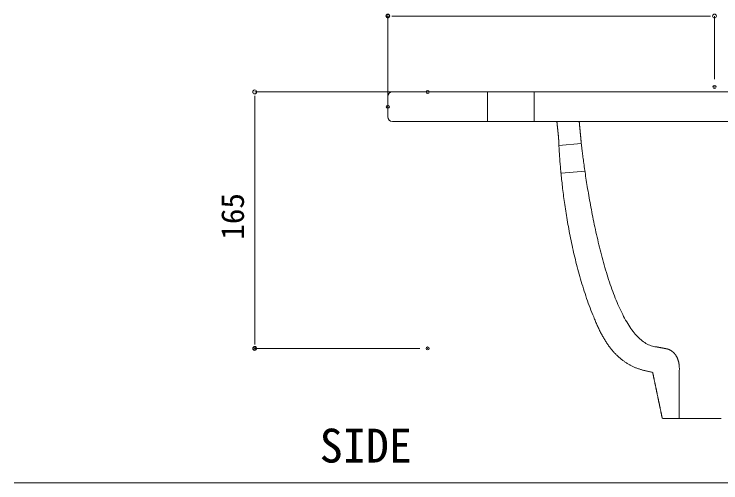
# Model space of a CAD drawing. Units: millimetres, scale not verified. Extents: x -1002 to 1010, y -687 to 676.
# Drawn here: x -1002.1 to -547.8, y -687.1 to -385.5 of the extents above; entities that cross this region are included whole.
import ezdxf
from ezdxf.enums import TextEntityAlignment as Align

# ---------------------------------------------------------------- set-up
doc = ezdxf.new("R2010")
doc.units = ezdxf.units.MM
doc.header["$LTSCALE"] = 5
doc.header["$PDMODE"] = 32
doc.header["$PDSIZE"] = 2
doc.layers.add('0-0', color=7, linetype='Continuous', lineweight=15)
doc.layers.add('F-0', color=7, linetype='Continuous', lineweight=15)
doc.styles.add('ＭＳ ゴシック', font='')
doc.styles.get('ＭＳ ゴシック').set_extended_font_data('MS Gothic')

# ---------------------------------------------------------------- blocks, each defined once
blk = doc.blocks.new('U28')
at = {"layer": '0-0', "style": 'ＭＳ ゴシック'}
blk.add_text('SIDE', height=21.8, dxfattribs=at).set_placement((241.879, 127.801), align=Align.BOTTOM_LEFT)
blk = doc.blocks.new('_DOT_21')
at = {"layer": '0-0'}
blk.add_line((-0.5, 0), (-1, 0), dxfattribs=at)
blk.add_circle((0, 0), 0.25, dxfattribs=at)
blk.add_circle((0, 0), 0.25, dxfattribs=at)

msp = doc.modelspace()

# ---------------------------------------------------------------- linework, layer by layer
at = {"layer": 'F-0'}
for p, q in [((-761.905, -440.085), (-761.905, -386.794)), ((-556.904, -386.794), (-756.905, -386.794)), ((-551.904, -427.42), (-551.904, -386.794)), ((-741.328, -435.585), (-847.448, -435.585)), ((-697.905, -435.585), (-697.905, -454.585)), ((-667.905, -435.585), (-667.905, -454.585)), ((-847.448, -440.585), (-847.448, -595.585)), ((-651.918, -470.009), (-637.505, -468.77)), ((-650.506, -487.919), (-635.074, -486.62)), ((-741.328, -600.585), (-847.448, -600.585)), ((-1002.086, -687.064), (1002.034, -687.064))]:
    msp.add_line(p, q, dxfattribs=at)
at = {"layer": 'F-0', "lineweight": 18}
for p, q in [((-761.905, -438.585), (-761.905, -451.585)), ((-758.905, -454.585), (-304.905, -454.585))]:
    msp.add_line(p, q, dxfattribs=at)
for points in [[(-758.905, -435.585), (-301.905, -435.585), (-301.905, -451.585)], [(-653.193, -454.702), (-653.182, -454.836), (-653.17, -454.97), (-653.159, -455.105), (-653.147, -455.24), (-653.135, -455.376), (-653.122, -455.512), (-653.11, -455.648), (-653.097, -455.784), (-653.084, -455.921), (-653.071, -456.058), (-653.058, -456.195), (-653.044, -456.332), (-653.031, -456.47), (-653.017, -456.607), (-653.003, -456.745), (-652.989, -456.883), (-652.975, -457.021), (-652.961, -457.159), (-652.947, -457.298), (-652.932, -457.436), (-652.918, -457.574), (-652.903, -457.713), (-652.889, -457.851), (-652.874, -457.99), (-652.859, -458.129), (-652.844, -458.267), (-652.829, -458.406), (-652.814, -458.544), (-652.799, -458.682), (-652.784, -458.821), (-652.769, -458.959), (-652.754, -459.097), (-652.739, -459.235), (-652.724, -459.373), (-652.709, -459.51), (-652.694, -459.648), (-652.678, -459.785), (-652.663, -459.922), (-652.648, -460.059)], [(-638.859, -454.586), (-638.859, -454.587), (-638.859, -454.588), (-638.859, -454.589), (-638.859, -454.59), (-638.859, -454.592), (-638.858, -454.595), (-638.858, -454.598), (-638.858, -454.601), (-638.857, -454.605), (-638.857, -454.61), (-638.856, -454.615), (-638.856, -454.622), (-638.855, -454.629), (-638.854, -454.637), (-638.854, -454.646), (-638.853, -454.656), (-638.852, -454.667), (-638.85, -454.679), (-638.849, -454.693), (-638.848, -454.707), (-638.846, -454.723), (-638.845, -454.74), (-638.843, -454.758), (-638.841, -454.778), (-638.839, -454.8), (-638.837, -454.823), (-638.834, -454.847), (-638.832, -454.873), (-638.829, -454.901), (-638.827, -454.931), (-638.824, -454.962), (-638.82, -454.995), (-638.817, -455.03), (-638.814, -455.067), (-638.81, -455.106), (-638.806, -455.147), (-638.802, -455.19), (-638.798, -455.236), (-638.793, -455.283)], [(-638.793, -455.283), (-638.788, -455.333), (-638.783, -455.385), (-638.778, -455.439), (-638.773, -455.496), (-638.767, -455.556), (-638.761, -455.618), (-638.755, -455.682), (-638.749, -455.749), (-638.742, -455.819), (-638.735, -455.891), (-638.728, -455.967), (-638.721, -456.045), (-638.713, -456.126), (-638.705, -456.21), (-638.697, -456.297), (-638.688, -456.387), (-638.679, -456.48), (-638.67, -456.576), (-638.661, -456.676), (-638.651, -456.779), (-638.641, -456.885), (-638.631, -456.994), (-638.62, -457.107), (-638.609, -457.223), (-638.598, -457.343), (-638.586, -457.467), (-638.574, -457.594), (-638.561, -457.724), (-638.549, -457.859), (-638.535, -457.997), (-638.522, -458.139), (-638.508, -458.285), (-638.494, -458.435), (-638.479, -458.589), (-638.464, -458.747), (-638.449, -458.909), (-638.433, -459.076), (-638.417, -459.246), (-638.4, -459.421)], [(-652.648, -460.059), (-652.633, -460.195), (-652.618, -460.332), (-652.603, -460.468), (-652.588, -460.603), (-652.573, -460.739), (-652.559, -460.874), (-652.544, -461.009), (-652.529, -461.143), (-652.515, -461.277), (-652.5, -461.411), (-652.486, -461.544), (-652.472, -461.677), (-652.457, -461.809), (-652.443, -461.941), (-652.429, -462.073), (-652.416, -462.203), (-652.402, -462.334), (-652.388, -462.464), (-652.375, -462.593), (-652.362, -462.722), (-652.349, -462.851), (-652.336, -462.978), (-652.323, -463.105), (-652.31, -463.232), (-652.298, -463.358), (-652.286, -463.483), (-652.274, -463.608), (-652.262, -463.732), (-652.251, -463.855), (-652.239, -463.977), (-652.228, -464.099), (-652.217, -464.22), (-652.207, -464.34), (-652.196, -464.46), (-652.186, -464.578), (-652.176, -464.696), (-652.167, -464.813), (-652.157, -464.93), (-652.148, -465.045)], [(-638.4, -459.421), (-638.383, -459.6), (-638.366, -459.783), (-638.348, -459.971), (-638.33, -460.163), (-638.311, -460.36), (-638.292, -460.562), (-638.272, -460.768), (-638.252, -460.978), (-638.232, -461.194), (-638.211, -461.414), (-638.19, -461.639), (-638.168, -461.869), (-638.145, -462.104), (-638.123, -462.344), (-638.099, -462.589), (-638.076, -462.839), (-638.051, -463.094), (-638.027, -463.355), (-638.001, -463.621), (-637.976, -463.892), (-637.95, -464.168), (-637.923, -464.45), (-637.895, -464.737), (-637.868, -465.03), (-637.839, -465.328), (-637.81, -465.632), (-637.781, -465.942), (-637.751, -466.257), (-637.721, -466.579), (-637.69, -466.906), (-637.658, -467.239), (-637.626, -467.577), (-637.591, -467.935), (-637.551, -468.337), (-637.505, -468.786), (-637.453, -469.28), (-637.395, -469.819), (-637.33, -470.401), (-637.26, -471.025)], [(-652.148, -465.045), (-652.139, -465.16), (-652.131, -465.273), (-652.123, -465.386), (-652.115, -465.498), (-652.107, -465.609), (-652.1, -465.719), (-652.093, -465.827), (-652.087, -465.935), (-652.08, -466.042), (-652.074, -466.148), (-652.069, -466.253), (-652.064, -466.357), (-652.059, -466.46), (-652.054, -466.562), (-652.05, -466.662), (-652.047, -466.762), (-652.043, -466.86), (-652.04, -466.957), (-652.038, -467.054), (-652.036, -467.148), (-652.034, -467.242), (-652.033, -467.323), (-652.032, -467.347), (-652.03, -467.408), (-652.027, -467.507), (-652.022, -467.641), (-652.016, -467.812), (-652.008, -468.019), (-651.999, -468.261), (-651.987, -468.538), (-651.974, -468.849), (-651.959, -469.193), (-651.941, -469.571), (-651.922, -469.982), (-651.9, -470.426), (-651.875, -470.901), (-651.848, -471.408), (-651.818, -471.946), (-651.786, -472.515)], [(-637.26, -471.025), (-637.183, -471.691), (-637.1, -472.398), (-637.011, -473.145), (-636.916, -473.931), (-636.815, -474.755), (-636.707, -475.617), (-636.593, -476.514), (-636.473, -477.448), (-636.346, -478.416), (-636.213, -479.418), (-636.074, -480.452), (-635.928, -481.519), (-635.776, -482.617), (-635.617, -483.746), (-635.452, -484.903), (-635.281, -486.089), (-635.102, -487.303), (-634.918, -488.544), (-634.726, -489.811), (-634.529, -491.102), (-634.324, -492.418), (-634.113, -493.757), (-633.895, -495.118), (-633.671, -496.501), (-633.439, -497.904), (-633.201, -499.328), (-632.957, -500.77), (-632.705, -502.23), (-632.447, -503.707), (-632.182, -505.201), (-631.91, -506.71), (-631.631, -508.233), (-631.345, -509.77), (-631.052, -511.32), (-630.752, -512.881), (-630.445, -514.454), (-630.132, -516.037), (-629.811, -517.629), (-629.483, -519.229)], [(-651.786, -472.515), (-651.751, -473.113), (-651.712, -473.741), (-651.671, -474.399), (-651.627, -475.085), (-651.579, -475.8), (-651.528, -476.542), (-651.474, -477.311), (-651.416, -478.108), (-651.354, -478.93), (-651.289, -479.779), (-651.219, -480.653), (-651.146, -481.553), (-651.069, -482.476), (-650.987, -483.424), (-650.901, -484.396), (-650.811, -485.39), (-650.717, -486.408), (-650.617, -487.447), (-650.514, -488.509), (-650.405, -489.591), (-650.291, -490.695), (-650.173, -491.819), (-650.049, -492.962), (-649.92, -494.126), (-649.786, -495.308), (-649.647, -496.508), (-649.502, -497.727), (-649.351, -498.964), (-649.195, -500.217), (-649.033, -501.487), (-648.865, -502.773), (-648.691, -504.076), (-648.511, -505.393), (-648.325, -506.725), (-648.133, -508.072), (-647.934, -509.432), (-647.728, -510.806), (-647.516, -512.193), (-647.297, -513.592)], [(-647.297, -513.592), (-647.072, -515.003), (-646.839, -516.426), (-646.6, -517.86), (-646.353, -519.304), (-646.099, -520.759), (-645.838, -522.224), (-645.57, -523.697), (-645.293, -525.18), (-645.01, -526.671), (-644.718, -528.169), (-644.419, -529.675), (-644.112, -531.188), (-643.796, -532.708), (-643.473, -534.233), (-643.141, -535.764), (-642.801, -537.3), (-642.453, -538.841), (-642.096, -540.386), (-641.73, -541.934), (-641.356, -543.486), (-640.973, -545.04), (-640.581, -546.597), (-640.18, -548.156), (-639.769, -549.716), (-639.35, -551.277), (-638.921, -552.838), (-638.482, -554.399), (-638.034, -555.96), (-637.577, -557.52), (-637.109, -559.078), (-636.632, -560.635), (-636.145, -562.189), (-635.648, -563.74), (-635.14, -565.288), (-634.622, -566.833), (-634.094, -568.373), (-633.556, -569.908), (-633.006, -571.439), (-632.447, -572.963)], [(-629.483, -519.229), (-629.148, -520.837), (-628.806, -522.451), (-628.457, -524.071), (-628.1, -525.696), (-627.737, -527.325), (-627.366, -528.957), (-626.988, -530.591), (-626.603, -532.226), (-626.21, -533.862), (-625.81, -535.498), (-625.403, -537.132), (-624.989, -538.764), (-624.567, -540.393), (-624.138, -542.018), (-623.701, -543.639), (-623.257, -545.253), (-622.805, -546.861), (-622.346, -548.462), (-621.879, -550.054), (-621.405, -551.637), (-620.923, -553.21), (-620.434, -554.772), (-619.937, -556.322), (-619.432, -557.86), (-618.92, -559.384), (-618.4, -560.893), (-617.872, -562.387), (-617.337, -563.865), (-616.793, -565.326), (-616.242, -566.769), (-615.684, -568.193), (-615.117, -569.597), (-614.542, -570.981), (-613.96, -572.343), (-613.37, -573.683), (-612.771, -575), (-612.165, -576.292), (-611.551, -577.56), (-610.929, -578.801)], [(-632.447, -572.963), (-631.876, -574.482), (-631.295, -575.994), (-630.702, -577.499), (-630.099, -578.997), (-629.567, -580.3), (-629.282, -581.031), (-628.996, -581.753), (-628.707, -582.465), (-628.417, -583.168), (-628.126, -583.862), (-627.833, -584.546), (-627.538, -585.222), (-627.241, -585.888), (-626.943, -586.545), (-626.643, -587.193), (-626.341, -587.833), (-626.038, -588.463), (-625.733, -589.085), (-625.426, -589.697), (-625.118, -590.301), (-624.808, -590.897), (-624.496, -591.483), (-624.182, -592.062), (-623.866, -592.631), (-623.549, -593.193), (-623.23, -593.746), (-622.909, -594.29), (-622.586, -594.827), (-622.261, -595.355), (-621.935, -595.875), (-621.607, -596.387), (-621.276, -596.891), (-620.944, -597.387), (-620.61, -597.875), (-620.275, -598.355), (-619.937, -598.827), (-619.597, -599.292), (-619.256, -599.749), (-618.912, -600.199)], [(-610.929, -578.801), (-610.298, -580.016), (-609.66, -581.203), (-609.014, -582.362), (-608.359, -583.492), (-607.696, -584.591), (-607.026, -585.659), (-606.347, -586.695), (-605.659, -587.698), (-604.964, -588.667), (-604.26, -589.602), (-603.548, -590.501), (-602.828, -591.364), (-602.1, -592.19), (-601.363, -592.977), (-600.617, -593.726), (-599.864, -594.434), (-599.102, -595.102), (-598.331, -595.728), (-597.552, -596.312), (-596.764, -596.852), (-595.968, -597.347), (-595.164, -597.798), (-594.351, -598.203), (-593.529, -598.56), (-592.698, -598.87), (-591.859, -599.132), (-591.012, -599.343), (-590.155, -599.504), (-589.29, -599.614), (-588.852, -599.654), (-588.796, -599.664), (-588.74, -599.675), (-588.684, -599.686), (-588.627, -599.696), (-588.571, -599.707), (-588.515, -599.718), (-588.459, -599.728), (-588.403, -599.739), (-588.347, -599.75)], [(-618.912, -600.199), (-618.567, -600.64), (-618.22, -601.075), (-617.87, -601.502), (-617.519, -601.921), (-617.166, -602.333), (-616.811, -602.738), (-616.453, -603.136), (-616.094, -603.526), (-615.733, -603.91), (-615.369, -604.286), (-615.004, -604.656), (-614.637, -605.018), (-614.267, -605.374), (-613.896, -605.723), (-613.522, -606.065), (-613.146, -606.4), (-612.769, -606.729), (-612.389, -607.051), (-612.007, -607.366), (-611.623, -607.676), (-611.236, -607.978), (-610.848, -608.275), (-610.457, -608.565), (-610.064, -608.849), (-609.669, -609.126), (-609.272, -609.398), (-608.873, -609.664), (-608.471, -609.923), (-608.068, -610.177), (-607.662, -610.424), (-607.253, -610.666), (-606.843, -610.902), (-606.43, -611.133), (-606.015, -611.357), (-605.598, -611.577), (-605.178, -611.79), (-604.756, -611.998), (-604.332, -612.201), (-603.905, -612.398)], [(-588.347, -599.75), (-588.291, -599.76), (-588.235, -599.771), (-588.179, -599.782), (-588.123, -599.792), (-588.067, -599.803), (-588.011, -599.814), (-587.955, -599.824), (-587.899, -599.835), (-587.843, -599.846), (-587.787, -599.856), (-587.731, -599.867), (-587.674, -599.878), (-587.618, -599.889), (-587.562, -599.899), (-587.506, -599.91), (-587.45, -599.921), (-587.394, -599.931), (-587.338, -599.942), (-587.282, -599.953), (-587.226, -599.963), (-587.17, -599.974), (-587.114, -599.985), (-587.058, -599.995), (-587.002, -600.006), (-586.946, -600.017), (-586.89, -600.027), (-586.834, -600.038), (-586.777, -600.049), (-586.721, -600.059), (-586.665, -600.07), (-586.609, -600.081), (-586.553, -600.091), (-586.497, -600.102), (-586.441, -600.113), (-586.385, -600.123), (-586.329, -600.134), (-586.273, -600.145), (-586.217, -600.155), (-586.161, -600.166)], [(-586.161, -600.166), (-586.105, -600.177), (-586.049, -600.187), (-585.993, -600.198), (-585.937, -600.209), (-585.881, -600.219), (-585.824, -600.23), (-585.768, -600.241), (-585.712, -600.251), (-585.656, -600.262), (-585.6, -600.273), (-585.544, -600.283), (-585.488, -600.294), (-585.432, -600.305), (-585.376, -600.315), (-585.32, -600.326), (-585.264, -600.337), (-585.208, -600.347), (-585.152, -600.358), (-585.096, -600.369), (-585.04, -600.38), (-584.984, -600.39), (-584.928, -600.401), (-584.871, -600.412), (-584.815, -600.422), (-584.759, -600.433), (-584.703, -600.444), (-584.647, -600.454), (-584.591, -600.465), (-584.535, -600.476), (-584.479, -600.486), (-584.423, -600.497), (-584.367, -600.508), (-584.311, -600.518), (-584.255, -600.529), (-584.199, -600.54), (-584.143, -600.55), (-584.087, -600.561), (-584.031, -600.572), (-583.974, -600.582)], [(-583.974, -600.582), (-583.918, -600.593), (-583.862, -600.604), (-583.806, -600.614), (-583.75, -600.625), (-583.694, -600.636), (-583.638, -600.646), (-583.582, -600.657), (-583.526, -600.668), (-583.47, -600.678), (-583.414, -600.689), (-583.358, -600.7), (-583.302, -600.71), (-583.246, -600.721), (-583.19, -600.732), (-583.134, -600.742), (-583.078, -600.753), (-583.021, -600.764), (-582.965, -600.774), (-582.909, -600.785), (-582.853, -600.796), (-582.797, -600.806), (-582.741, -600.817), (-582.685, -600.828), (-582.629, -600.838), (-582.573, -600.849), (-582.517, -600.86), (-582.477, -600.867), (-582.474, -600.868), (-582.467, -600.869), (-582.457, -600.871), (-582.443, -600.874), (-582.425, -600.878), (-582.403, -600.882), (-582.379, -600.888), (-582.351, -600.894), (-582.319, -600.902), (-582.284, -600.91), (-582.247, -600.92), (-582.206, -600.931)], [(-582.206, -600.931), (-582.162, -600.943), (-582.115, -600.956), (-582.065, -600.97), (-582.012, -600.985), (-581.957, -601.002), (-581.899, -601.02), (-581.838, -601.04), (-581.775, -601.061), (-581.709, -601.083), (-581.641, -601.107), (-581.571, -601.133), (-581.499, -601.16), (-581.424, -601.188), (-581.347, -601.218), (-581.268, -601.25), (-581.187, -601.284), (-581.104, -601.319), (-581.019, -601.357), (-580.933, -601.396), (-580.845, -601.436), (-580.755, -601.479), (-580.664, -601.524), (-580.571, -601.571), (-580.477, -601.62), (-580.381, -601.67), (-580.285, -601.723), (-580.187, -601.778), (-580.087, -601.836), (-579.987, -601.895), (-579.886, -601.957), (-579.784, -602.021), (-579.681, -602.087), (-579.577, -602.156), (-579.473, -602.227), (-579.368, -602.301), (-579.262, -602.377), (-579.156, -602.455), (-579.049, -602.536), (-578.942, -602.62)], [(-578.942, -602.62), (-578.835, -602.706), (-578.727, -602.795), (-578.619, -602.887), (-578.512, -602.982), (-578.404, -603.079), (-578.296, -603.179), (-578.188, -603.282), (-578.081, -603.388), (-577.974, -603.496), (-577.867, -603.608), (-577.761, -603.723), (-577.655, -603.841), (-577.549, -603.962), (-577.445, -604.086), (-577.34, -604.213), (-577.237, -604.343), (-577.135, -604.477), (-577.033, -604.614), (-576.932, -604.754), (-576.833, -604.898), (-576.734, -605.045), (-576.637, -605.195), (-576.541, -605.349), (-576.446, -605.506), (-576.352, -605.667), (-576.26, -605.832), (-576.17, -606), (-576.081, -606.172), (-575.994, -606.347), (-575.909, -606.526), (-575.825, -606.709), (-575.743, -606.896), (-575.663, -607.087), (-575.586, -607.281), (-575.51, -607.48), (-575.436, -607.682), (-575.365, -607.889), (-575.296, -608.099), (-575.229, -608.314)], [(-575.229, -608.314), (-575.165, -608.533), (-575.103, -608.755), (-575.044, -608.982), (-574.987, -609.214), (-574.933, -609.449), (-574.882, -609.689), (-574.834, -609.933), (-574.789, -610.182), (-574.747, -610.435), (-574.707, -610.692), (-574.671, -610.954), (-574.638, -611.22), (-574.609, -611.492), (-574.583, -611.767), (-574.56, -612.047), (-574.54, -612.332), (-574.524, -612.622), (-574.512, -612.917), (-574.504, -613.216), (-574.499, -613.52), (-574.498, -613.829), (-574.501, -614.143), (-574.508, -614.462), (-574.518, -614.782), (-574.518, -615.043), (-574.518, -615.304), (-574.518, -615.565), (-574.518, -615.826), (-574.518, -616.087), (-574.518, -616.348), (-574.518, -616.609), (-574.518, -616.87), (-574.518, -617.131), (-574.518, -617.392), (-574.518, -617.653), (-574.518, -617.914), (-574.518, -618.175), (-574.518, -618.436), (-574.518, -618.697)], [(-603.905, -612.398), (-603.477, -612.59), (-603.045, -612.777), (-602.612, -612.958), (-602.176, -613.135), (-601.737, -613.306), (-601.297, -613.473), (-600.854, -613.634), (-600.408, -613.79), (-599.96, -613.942), (-599.51, -614.089), (-599.057, -614.231), (-598.602, -614.368), (-598.144, -614.501), (-597.684, -614.629), (-597.222, -614.753), (-596.757, -614.872), (-596.289, -614.987), (-595.819, -615.098), (-595.347, -615.204), (-594.871, -615.306), (-594.394, -615.404), (-593.914, -615.498), (-593.431, -615.588), (-592.946, -615.674), (-592.458, -615.756), (-591.967, -615.834), (-591.636, -615.992), (-591.574, -616.29), (-591.512, -616.587), (-591.45, -616.884), (-591.389, -617.182), (-591.327, -617.479), (-591.265, -617.777), (-591.203, -618.074), (-591.141, -618.371), (-591.079, -618.669), (-591.017, -618.966), (-590.955, -619.264), (-590.893, -619.561)], [(-590.893, -619.561), (-590.831, -619.859), (-590.769, -620.156), (-590.707, -620.453), (-590.645, -620.751), (-590.583, -621.048), (-590.521, -621.346), (-590.459, -621.643), (-590.397, -621.941), (-590.335, -622.238), (-590.273, -622.535), (-590.211, -622.833), (-590.149, -623.13), (-590.087, -623.428), (-590.025, -623.725), (-589.963, -624.023), (-589.901, -624.32), (-589.839, -624.617), (-589.778, -624.915), (-589.716, -625.212), (-589.654, -625.51), (-589.592, -625.807), (-589.53, -626.105), (-589.468, -626.402), (-589.406, -626.699), (-589.344, -626.997), (-589.282, -627.294), (-589.22, -627.592), (-589.158, -627.889), (-589.096, -628.187), (-589.034, -628.484), (-588.972, -628.781), (-588.91, -629.079), (-588.848, -629.376), (-588.786, -629.674), (-588.724, -629.971), (-588.662, -630.268), (-588.6, -630.566), (-588.538, -630.863), (-588.476, -631.161)], [(-574.518, -618.697), (-574.518, -618.958), (-574.518, -619.219), (-574.518, -619.481), (-574.518, -619.742), (-574.518, -620.003), (-574.518, -620.264), (-574.518, -620.525), (-574.518, -620.786), (-574.518, -621.047), (-574.518, -621.308), (-574.518, -621.569), (-574.518, -621.83), (-574.518, -622.091), (-574.518, -622.352), (-574.518, -622.613), (-574.518, -622.874), (-574.518, -623.135), (-574.518, -623.396), (-574.518, -623.657), (-574.518, -623.918), (-574.518, -624.179), (-574.518, -624.441), (-574.518, -624.702), (-574.518, -624.963), (-574.518, -625.224), (-574.518, -625.485), (-574.518, -625.746), (-574.518, -626.007), (-574.518, -626.268), (-574.518, -626.529), (-574.518, -626.79), (-574.518, -627.051), (-574.518, -627.312), (-574.518, -627.573), (-574.518, -627.834), (-574.518, -628.095), (-574.518, -628.356), (-574.518, -628.617), (-574.518, -628.878)], [(-588.476, -631.161), (-588.414, -631.458), (-588.352, -631.756), (-588.29, -632.053), (-588.228, -632.35), (-588.166, -632.648), (-588.105, -632.945), (-588.043, -633.243), (-587.981, -633.54), (-587.919, -633.838), (-587.857, -634.135), (-587.795, -634.432), (-587.733, -634.73), (-587.671, -635.027), (-587.609, -635.325), (-587.547, -635.622), (-587.485, -635.92), (-587.423, -636.217), (-587.361, -636.514), (-587.299, -636.812), (-587.237, -637.109), (-587.175, -637.407), (-587.113, -637.704), (-587.051, -638.002), (-586.989, -638.299), (-586.927, -638.596), (-586.865, -638.894), (-586.803, -639.191), (-586.741, -639.489), (-586.679, -639.786), (-586.617, -640.084), (-586.555, -640.381), (-586.494, -640.678), (-586.432, -640.976), (-586.37, -641.273), (-586.308, -641.571), (-586.246, -641.868), (-586.184, -642.165), (-586.122, -642.463), (-586.06, -642.76)], [(-574.518, -628.878), (-574.518, -629.139), (-574.518, -629.401), (-574.518, -629.662), (-574.518, -629.923), (-574.518, -630.184), (-574.518, -630.445), (-574.518, -630.706), (-574.518, -630.967), (-574.518, -631.228), (-574.518, -631.489), (-574.518, -631.75), (-574.518, -632.011), (-574.518, -632.272), (-574.518, -632.533), (-574.518, -632.794), (-574.518, -633.055), (-574.518, -633.316), (-574.518, -633.577), (-574.518, -633.838), (-574.518, -634.1), (-574.518, -634.361), (-574.518, -634.622), (-574.518, -634.883), (-574.518, -635.144), (-574.518, -635.405), (-574.518, -635.666), (-574.518, -635.927), (-574.518, -636.188), (-574.518, -636.449), (-574.518, -636.71), (-574.518, -636.971), (-574.518, -637.232), (-574.518, -637.493), (-574.518, -637.754), (-574.518, -638.015), (-574.518, -638.276), (-574.518, -638.537), (-574.518, -638.798), (-574.518, -639.06)], [(-574.518, -639.06), (-574.518, -639.321), (-574.518, -639.582), (-574.518, -639.843), (-574.518, -640.104), (-574.518, -640.365), (-574.518, -640.626), (-574.518, -640.887), (-574.518, -641.148), (-574.518, -641.409), (-574.518, -641.67), (-574.518, -641.931), (-574.518, -642.192), (-574.518, -642.453), (-574.518, -642.714), (-574.518, -642.975), (-574.518, -643.236), (-574.518, -643.497), (-574.518, -643.759), (-574.518, -644.02), (-574.518, -644.281), (-574.518, -644.542), (-574.518, -644.803), (-574.518, -645.064), (-574.518, -645.325), (-574.518, -645.586)], [(-586.06, -642.76), (-585.998, -643.058), (-585.936, -643.355), (-585.874, -643.653), (-585.812, -643.95), (-585.75, -644.247), (-585.688, -644.545), (-585.626, -644.842), (-585.564, -645.14), (-585.502, -645.437), (-585.13, -645.586), (-584.448, -645.586), (-583.766, -645.586), (-583.084, -645.586), (-582.401, -645.586), (-581.719, -645.586), (-581.037, -645.586), (-580.355, -645.586), (-579.673, -645.586), (-578.991, -645.586), (-578.308, -645.586), (-577.626, -645.586), (-576.944, -645.586), (-576.262, -645.586), (-575.58, -645.586), (-574.897, -645.586), (-574.215, -645.586), (-573.533, -645.586), (-572.851, -645.586), (-572.169, -645.586), (-571.487, -645.586), (-570.804, -645.586), (-570.122, -645.586), (-569.44, -645.586), (-568.758, -645.586), (-568.076, -645.586), (-567.394, -645.586), (-566.711, -645.586), (-566.029, -645.586), (-565.347, -645.586)], [(-565.347, -645.586), (-564.665, -645.586), (-563.983, -645.586), (-563.301, -645.586), (-562.618, -645.586), (-561.936, -645.586), (-561.254, -645.586), (-560.572, -645.586), (-559.89, -645.586), (-559.208, -645.586), (-558.525, -645.586), (-557.843, -645.586), (-557.161, -645.586), (-556.479, -645.586), (-555.797, -645.586), (-555.115, -645.586), (-554.432, -645.586), (-553.75, -645.586), (-553.068, -645.586), (-552.386, -645.586), (-551.704, -645.586), (-551.021, -645.586), (-550.339, -645.586), (-549.657, -645.586), (-548.975, -645.586), (-548.293, -645.586), (-547.611, -645.586)]]:
    msp.add_lwpolyline(points, dxfattribs=at)
for centre, start, end in [((-758.905, -438.585), 90, 180), ((-758.905, -451.585), 180, 270)]:
    msp.add_arc(centre, 3, start, end, dxfattribs=at)
at = {"layer": 'F-0'}
for p in [(-761.905, -386.794), (-551.904, -432.42), (-736.328, -435.585), (-761.905, -445.085), (-847.448, -600.585), (-736.328, -600.585)]:
    msp.add_point(p, dxfattribs=at)

# ---------------------------------------------------------------- block references
at = {"layer": 'F-0', "xscale": 5, "yscale": 5}
for p, rotation in [((-761.905, -386.794), 180), ((-847.448, -435.585), 90), ((-847.448, -600.585), 270)]:
    msp.add_blockref('_DOT_21', p, dxfattribs=dict(at, rotation=rotation))
msp.add_blockref('_DOT_21', (-551.904, -386.794), dxfattribs=at)
at = {"layer": 'F-0'}
msp.add_blockref('U28', (-1047.573, -808.343), dxfattribs=at)

# ---------------------------------------------------------------- texts
at = {"layer": 'F-0', "style": 'ＭＳ ゴシック'}
msp.add_text('165', height=14.66, rotation=90, dxfattribs=at).set_placement((-849.948, -530.585), align=Align.BOTTOM_LEFT)

doc.saveas('drawing.dxf')
